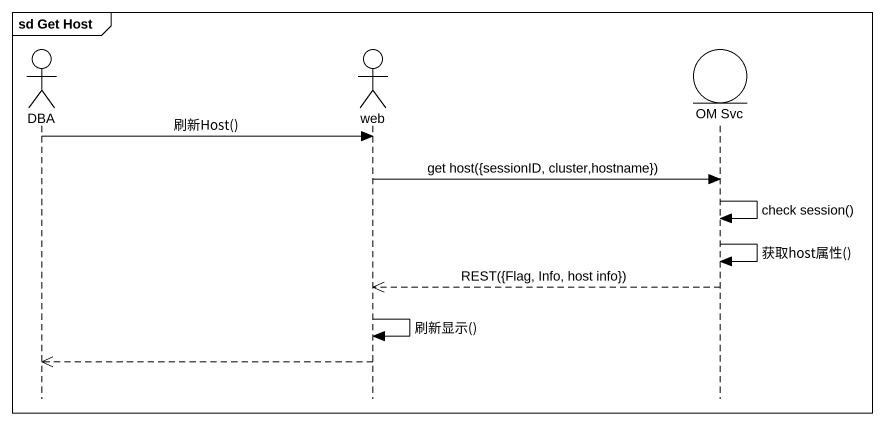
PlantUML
@startuml
mainframe sd Get Host
hide footbox
actor DBA
actor web
entity "OM Svc" as OM_Svc

DBA -> web : 刷新Host()
web -> OM_Svc : get host({sessionID, cluster,hostname})
OM_Svc -> OM_Svc : check session()
OM_Svc -> OM_Svc : 获取host属性()
OM_Svc -->> web : REST({Flag, Info, host info})
web -> web : 刷新显示()
web -->> DBA
@enduml
